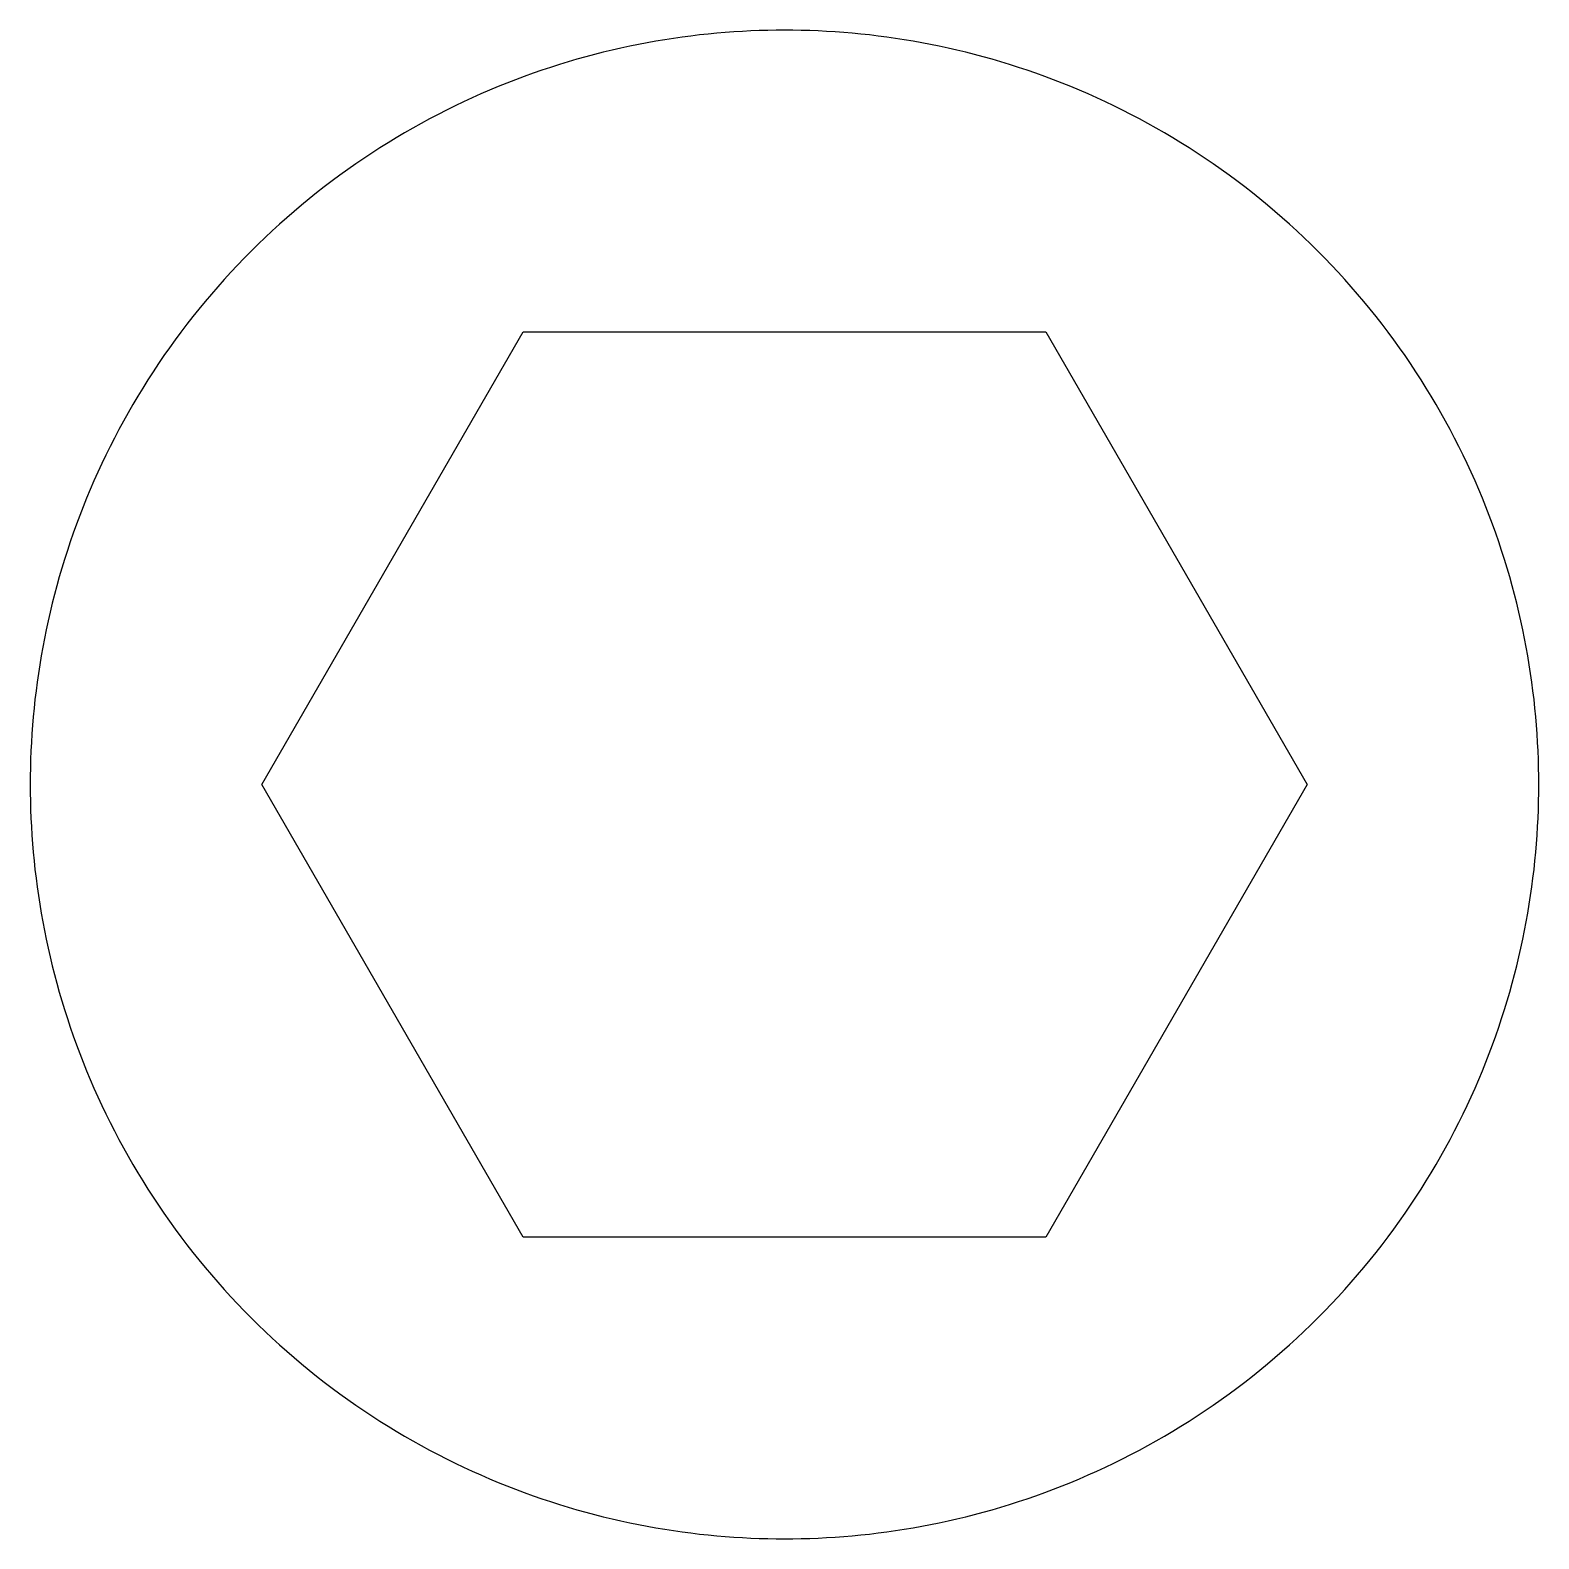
# Model space of a CAD drawing. Extents: x 225 to 275, y 273.6 to 323.6.
import ezdxf

# ---------------------------------------------------------------- set-up
doc = ezdxf.new("R2010")
doc.units = 0
doc.layers.get('0').update_dxf_attribs({"linetype": 'CONTINUOUS'})

msp = doc.modelspace()

# ---------------------------------------------------------------- linework, layer by layer
at = {"color": 7, "linetype": 'CONTINUOUS'}
for p, q in [((232.679, 298.611), (241.34, 313.611)), ((241.34, 313.611), (258.66, 313.611)), ((258.66, 313.611), (267.321, 298.611)), ((241.34, 283.611), (232.679, 298.611)), ((267.321, 298.611), (258.66, 283.611)), ((258.66, 283.611), (241.34, 283.611))]:
    msp.add_line(p, q, dxfattribs=at)
msp.add_open_spline([(250, 273.611), (248.527, 273.611), (246.999, 273.742), (243.903, 274.315), (242.336, 274.757), (239.259, 275.976), (237.749, 276.752), (234.891, 278.621), (233.543, 279.713), (231.102, 282.154), (230.01, 283.502), (228.141, 286.36), (227.364, 287.87), (226.146, 290.947), (225.704, 292.514), (225.131, 295.61), (225, 297.138), (225, 300.084), (225.131, 301.612), (225.704, 304.708), (226.146, 306.275), (227.364, 309.352), (228.141, 310.862), (230.01, 313.721), (231.102, 315.068), (233.543, 317.509), (234.891, 318.602), (237.749, 320.47), (239.259, 321.247), (242.336, 322.465), (243.903, 322.907), (246.999, 323.48), (248.527, 323.611), (251.473, 323.611), (253.001, 323.48), (256.097, 322.907), (257.664, 322.465), (260.741, 321.247), (262.251, 320.47), (265.109, 318.602), (266.457, 317.509), (268.898, 315.068), (269.99, 313.721), (271.859, 310.862), (272.636, 309.352), (273.854, 306.275), (274.296, 304.708), (274.869, 301.612), (275, 300.084), (275, 297.138), (274.869, 295.61), (274.296, 292.514), (273.854, 290.947), (272.636, 287.87), (271.859, 286.36), (269.99, 283.502), (268.898, 282.154), (266.457, 279.713), (265.109, 278.621), (262.251, 276.752), (260.741, 275.976), (257.664, 274.757), (256.097, 274.315), (253.001, 273.742), (251.473, 273.611), (250, 273.611)], degree=3, knots=[0, 0, 0, 0, 0.03125, 0.03125, 0.0625, 0.0625, 0.09375, 0.09375, 0.125, 0.125, 0.15625, 0.15625, 0.1875, 0.1875, 0.21875, 0.21875, 0.25, 0.25, 0.28125, 0.28125, 0.3125, 0.3125, 0.34375, 0.34375, 0.375, 0.375, 0.40625, 0.40625, 0.4375, 0.4375, 0.46875, 0.46875, 0.5, 0.5, 0.53125, 0.53125, 0.5625, 0.5625, 0.59375, 0.59375, 0.625, 0.625, 0.65625, 0.65625, 0.6875, 0.6875, 0.71875, 0.71875, 0.75, 0.75, 0.78125, 0.78125, 0.8125, 0.8125, 0.84375, 0.84375, 0.875, 0.875, 0.90625, 0.90625, 0.9375, 0.9375, 0.96875, 0.96875, 1, 1, 1, 1], dxfattribs=at)

doc.saveas('drawing.dxf')
